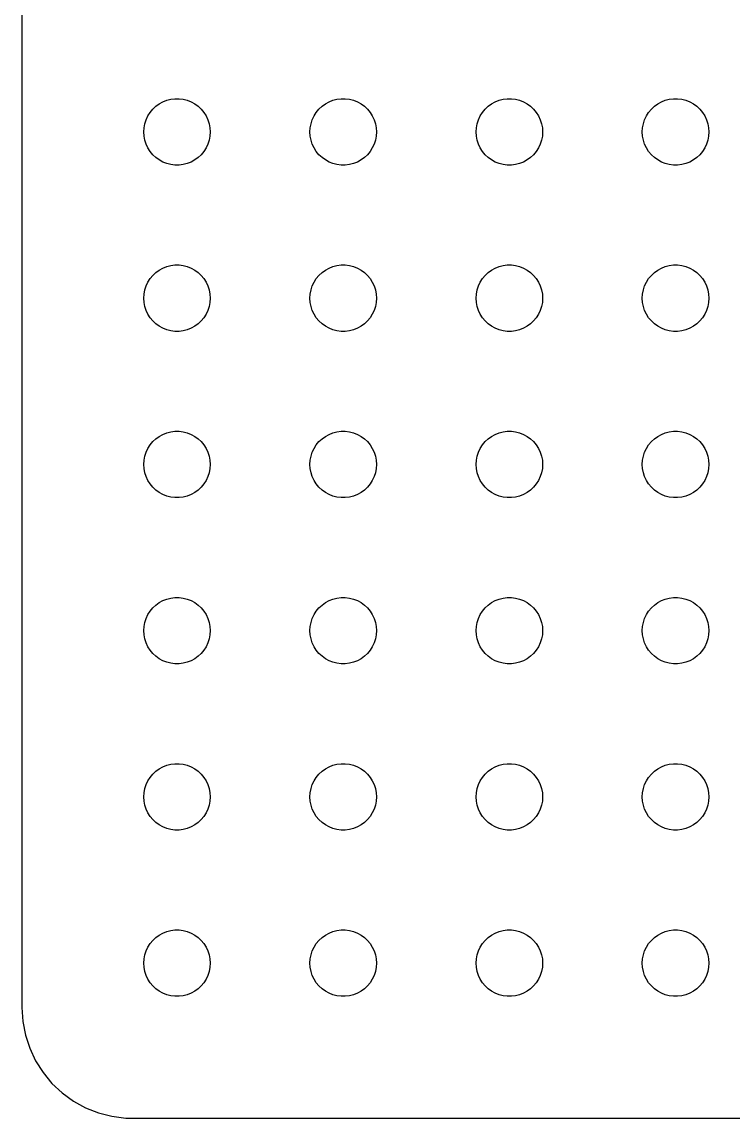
# Model space of a CAD drawing. Header units: metres. Extents: x -134 to 134, y 176 to 508.
# Drawn here: x -134.5 to -102.4, y 176.01 to 225.46 of the extents above; entities that cross this region are included whole.
import ezdxf

# ---------------------------------------------------------------- set-up
doc = ezdxf.new("R2010")
doc.units = ezdxf.units.M

msp = doc.modelspace()

# ---------------------------------------------------------------- linework, layer by layer
for p, q in [((-134.5, 275), (-134.5, 181)), ((-128.593, 221.527), (-128.456, 221.656)), ((-128.456, 221.656), (-128.304, 221.766)), ((-128.304, 221.766), (-128.139, 221.857)), ((-128.139, 221.857), (-127.964, 221.927)), ((-127.964, 221.927), (-127.781, 221.973)), ((-127.781, 221.973), (-127.594, 221.997)), ((-127.594, 221.997), (-127.406, 221.997)), ((-127.406, 221.997), (-127.219, 221.973)), ((-127.219, 221.973), (-127.036, 221.927)), ((-127.036, 221.927), (-126.861, 221.857)), ((-126.861, 221.857), (-126.696, 221.766)), ((-126.696, 221.766), (-126.544, 221.656)), ((-126.544, 221.656), (-126.407, 221.527)), ((-121.093, 221.527), (-120.956, 221.656)), ((-120.956, 221.656), (-120.804, 221.766)), ((-120.804, 221.766), (-120.639, 221.857)), ((-120.639, 221.857), (-120.464, 221.927)), ((-120.464, 221.927), (-120.281, 221.973)), ((-120.281, 221.973), (-120.094, 221.997)), ((-120.094, 221.997), (-119.906, 221.997)), ((-119.906, 221.997), (-119.719, 221.973)), ((-119.719, 221.973), (-119.536, 221.927)), ((-119.536, 221.927), (-119.361, 221.857)), ((-119.361, 221.857), (-119.196, 221.766)), ((-119.196, 221.766), (-119.044, 221.656)), ((-119.044, 221.656), (-118.907, 221.527)), ((-113.593, 221.527), (-113.456, 221.656)), ((-113.456, 221.656), (-113.304, 221.766)), ((-113.304, 221.766), (-113.139, 221.857)), ((-113.139, 221.857), (-112.964, 221.927)), ((-112.964, 221.927), (-112.781, 221.973)), ((-112.781, 221.973), (-112.594, 221.997)), ((-112.594, 221.997), (-112.406, 221.997)), ((-112.406, 221.997), (-112.219, 221.973)), ((-112.219, 221.973), (-112.036, 221.927)), ((-112.036, 221.927), (-111.861, 221.857)), ((-111.861, 221.857), (-111.696, 221.766)), ((-111.696, 221.766), (-111.544, 221.656)), ((-111.544, 221.656), (-111.407, 221.527)), ((-106.093, 221.527), (-105.956, 221.656)), ((-105.956, 221.656), (-105.804, 221.766)), ((-105.804, 221.766), (-105.639, 221.857)), ((-105.639, 221.857), (-105.464, 221.927)), ((-105.464, 221.927), (-105.281, 221.973)), ((-105.281, 221.973), (-105.094, 221.997)), ((-105.094, 221.997), (-104.906, 221.997)), ((-104.906, 221.997), (-104.719, 221.973)), ((-104.719, 221.973), (-104.536, 221.927)), ((-104.536, 221.927), (-104.361, 221.857)), ((-104.361, 221.857), (-104.196, 221.766)), ((-104.196, 221.766), (-104.044, 221.656)), ((-104.044, 221.656), (-103.907, 221.527)), ((-128.895, 221.052), (-128.814, 221.223)), ((-128.814, 221.223), (-128.714, 221.382)), ((-128.714, 221.382), (-128.593, 221.527)), ((-126.407, 221.527), (-126.286, 221.382)), ((-126.286, 221.382), (-126.186, 221.223)), ((-126.186, 221.223), (-126.105, 221.052)), ((-121.395, 221.052), (-121.314, 221.223)), ((-121.314, 221.223), (-121.214, 221.382)), ((-121.214, 221.382), (-121.093, 221.527)), ((-118.907, 221.527), (-118.786, 221.382)), ((-118.786, 221.382), (-118.686, 221.223)), ((-118.686, 221.223), (-118.605, 221.052)), ((-113.895, 221.052), (-113.814, 221.223)), ((-113.814, 221.223), (-113.714, 221.382)), ((-113.714, 221.382), (-113.593, 221.527)), ((-111.407, 221.527), (-111.286, 221.382)), ((-111.286, 221.382), (-111.186, 221.223)), ((-111.186, 221.223), (-111.105, 221.052)), ((-106.395, 221.052), (-106.314, 221.223)), ((-106.314, 221.223), (-106.214, 221.382)), ((-106.214, 221.382), (-106.093, 221.527)), ((-103.907, 221.527), (-103.786, 221.382)), ((-103.786, 221.382), (-103.686, 221.223)), ((-103.686, 221.223), (-103.605, 221.052)), ((-129, 220.5), (-128.988, 220.688)), ((-128.988, 220.688), (-128.953, 220.873)), ((-128.953, 220.873), (-128.895, 221.052)), ((-126.105, 221.052), (-126.047, 220.873)), ((-126.047, 220.873), (-126.012, 220.688)), ((-126.012, 220.688), (-126, 220.5)), ((-121.5, 220.5), (-121.488, 220.688)), ((-121.488, 220.688), (-121.453, 220.873)), ((-121.453, 220.873), (-121.395, 221.052)), ((-118.605, 221.052), (-118.547, 220.873)), ((-118.547, 220.873), (-118.512, 220.688)), ((-118.512, 220.688), (-118.5, 220.5)), ((-114, 220.5), (-113.988, 220.688)), ((-113.988, 220.688), (-113.953, 220.873)), ((-113.953, 220.873), (-113.895, 221.052)), ((-111.105, 221.052), (-111.047, 220.873)), ((-111.047, 220.873), (-111.012, 220.688)), ((-111.012, 220.688), (-111, 220.5)), ((-106.5, 220.5), (-106.488, 220.688)), ((-106.488, 220.688), (-106.453, 220.873)), ((-106.453, 220.873), (-106.395, 221.052)), ((-103.605, 221.052), (-103.547, 220.873)), ((-103.547, 220.873), (-103.512, 220.688)), ((-103.512, 220.688), (-103.5, 220.5)), ((-128.988, 220.312), (-129, 220.5)), ((-128.953, 220.127), (-128.988, 220.312)), ((-128.895, 219.948), (-128.953, 220.127)), ((-126.047, 220.127), (-126.105, 219.948)), ((-126.012, 220.312), (-126.047, 220.127)), ((-126, 220.5), (-126.012, 220.312)), ((-121.488, 220.312), (-121.5, 220.5)), ((-121.453, 220.127), (-121.488, 220.312)), ((-121.395, 219.948), (-121.453, 220.127)), ((-118.547, 220.127), (-118.605, 219.948)), ((-118.512, 220.312), (-118.547, 220.127)), ((-118.5, 220.5), (-118.512, 220.312)), ((-113.988, 220.312), (-114, 220.5)), ((-113.953, 220.127), (-113.988, 220.312)), ((-113.895, 219.948), (-113.953, 220.127)), ((-111.047, 220.127), (-111.105, 219.948)), ((-111.012, 220.312), (-111.047, 220.127)), ((-111, 220.5), (-111.012, 220.312)), ((-106.488, 220.312), (-106.5, 220.5)), ((-106.453, 220.127), (-106.488, 220.312)), ((-106.395, 219.948), (-106.453, 220.127)), ((-103.547, 220.127), (-103.605, 219.948)), ((-103.512, 220.312), (-103.547, 220.127)), ((-103.5, 220.5), (-103.512, 220.312)), ((-128.814, 219.777), (-128.895, 219.948)), ((-128.714, 219.618), (-128.814, 219.777)), ((-128.593, 219.473), (-128.714, 219.618)), ((-126.286, 219.618), (-126.407, 219.473)), ((-126.186, 219.777), (-126.286, 219.618)), ((-126.105, 219.948), (-126.186, 219.777)), ((-121.314, 219.777), (-121.395, 219.948)), ((-121.214, 219.618), (-121.314, 219.777)), ((-121.093, 219.473), (-121.214, 219.618)), ((-118.786, 219.618), (-118.907, 219.473)), ((-118.686, 219.777), (-118.786, 219.618)), ((-118.605, 219.948), (-118.686, 219.777)), ((-113.814, 219.777), (-113.895, 219.948)), ((-113.714, 219.618), (-113.814, 219.777)), ((-113.593, 219.473), (-113.714, 219.618)), ((-111.286, 219.618), (-111.407, 219.473)), ((-111.186, 219.777), (-111.286, 219.618)), ((-111.105, 219.948), (-111.186, 219.777)), ((-106.314, 219.777), (-106.395, 219.948)), ((-106.214, 219.618), (-106.314, 219.777)), ((-106.093, 219.473), (-106.214, 219.618)), ((-103.786, 219.618), (-103.907, 219.473)), ((-103.686, 219.777), (-103.786, 219.618)), ((-103.605, 219.948), (-103.686, 219.777)), ((-128.456, 219.344), (-128.593, 219.473)), ((-128.304, 219.234), (-128.456, 219.344)), ((-128.139, 219.143), (-128.304, 219.234)), ((-127.964, 219.073), (-128.139, 219.143)), ((-126.861, 219.143), (-127.036, 219.073)), ((-126.696, 219.234), (-126.861, 219.143)), ((-126.544, 219.344), (-126.696, 219.234)), ((-126.407, 219.473), (-126.544, 219.344)), ((-120.956, 219.344), (-121.093, 219.473)), ((-120.804, 219.234), (-120.956, 219.344)), ((-120.639, 219.143), (-120.804, 219.234)), ((-120.464, 219.073), (-120.639, 219.143)), ((-119.361, 219.143), (-119.536, 219.073)), ((-119.196, 219.234), (-119.361, 219.143)), ((-119.044, 219.344), (-119.196, 219.234)), ((-118.907, 219.473), (-119.044, 219.344)), ((-113.456, 219.344), (-113.593, 219.473)), ((-113.304, 219.234), (-113.456, 219.344)), ((-113.139, 219.143), (-113.304, 219.234)), ((-112.964, 219.073), (-113.139, 219.143)), ((-111.861, 219.143), (-112.036, 219.073)), ((-111.696, 219.234), (-111.861, 219.143)), ((-111.544, 219.344), (-111.696, 219.234)), ((-111.407, 219.473), (-111.544, 219.344)), ((-105.956, 219.344), (-106.093, 219.473)), ((-105.804, 219.234), (-105.956, 219.344)), ((-105.639, 219.143), (-105.804, 219.234)), ((-105.464, 219.073), (-105.639, 219.143)), ((-104.361, 219.143), (-104.536, 219.073)), ((-104.196, 219.234), (-104.361, 219.143)), ((-104.044, 219.344), (-104.196, 219.234)), ((-103.907, 219.473), (-104.044, 219.344)), ((-127.781, 219.027), (-127.964, 219.073)), ((-127.594, 219.003), (-127.781, 219.027)), ((-127.406, 219.003), (-127.594, 219.003)), ((-127.219, 219.027), (-127.406, 219.003)), ((-127.036, 219.073), (-127.219, 219.027)), ((-120.281, 219.027), (-120.464, 219.073)), ((-120.094, 219.003), (-120.281, 219.027)), ((-119.906, 219.003), (-120.094, 219.003)), ((-119.719, 219.027), (-119.906, 219.003)), ((-119.536, 219.073), (-119.719, 219.027)), ((-112.781, 219.027), (-112.964, 219.073)), ((-112.594, 219.003), (-112.781, 219.027)), ((-112.406, 219.003), (-112.594, 219.003)), ((-112.219, 219.027), (-112.406, 219.003)), ((-112.036, 219.073), (-112.219, 219.027)), ((-105.281, 219.027), (-105.464, 219.073)), ((-105.094, 219.003), (-105.281, 219.027)), ((-104.906, 219.003), (-105.094, 219.003)), ((-104.719, 219.027), (-104.906, 219.003)), ((-104.536, 219.073), (-104.719, 219.027)), ((-128.593, 214.027), (-128.456, 214.156)), ((-128.456, 214.156), (-128.304, 214.266)), ((-128.304, 214.266), (-128.139, 214.357)), ((-128.139, 214.357), (-127.964, 214.427)), ((-127.964, 214.427), (-127.781, 214.473)), ((-127.781, 214.473), (-127.594, 214.497)), ((-127.594, 214.497), (-127.406, 214.497)), ((-127.406, 214.497), (-127.219, 214.473)), ((-127.219, 214.473), (-127.036, 214.427)), ((-127.036, 214.427), (-126.861, 214.357)), ((-126.861, 214.357), (-126.696, 214.266)), ((-126.696, 214.266), (-126.544, 214.156)), ((-126.544, 214.156), (-126.407, 214.027)), ((-121.093, 214.027), (-120.956, 214.156)), ((-120.956, 214.156), (-120.804, 214.266)), ((-120.804, 214.266), (-120.639, 214.357)), ((-120.639, 214.357), (-120.464, 214.427)), ((-120.464, 214.427), (-120.281, 214.473)), ((-120.281, 214.473), (-120.094, 214.497)), ((-120.094, 214.497), (-119.906, 214.497)), ((-119.906, 214.497), (-119.719, 214.473)), ((-119.719, 214.473), (-119.536, 214.427)), ((-119.536, 214.427), (-119.361, 214.357)), ((-119.361, 214.357), (-119.196, 214.266)), ((-119.196, 214.266), (-119.044, 214.156)), ((-119.044, 214.156), (-118.907, 214.027)), ((-113.593, 214.027), (-113.456, 214.156)), ((-113.456, 214.156), (-113.304, 214.266)), ((-113.304, 214.266), (-113.139, 214.357)), ((-113.139, 214.357), (-112.964, 214.427)), ((-112.964, 214.427), (-112.781, 214.473)), ((-112.781, 214.473), (-112.594, 214.497)), ((-112.594, 214.497), (-112.406, 214.497)), ((-112.406, 214.497), (-112.219, 214.473)), ((-112.219, 214.473), (-112.036, 214.427)), ((-112.036, 214.427), (-111.861, 214.357)), ((-111.861, 214.357), (-111.696, 214.266)), ((-111.696, 214.266), (-111.544, 214.156)), ((-111.544, 214.156), (-111.407, 214.027)), ((-106.093, 214.027), (-105.956, 214.156)), ((-105.956, 214.156), (-105.804, 214.266)), ((-105.804, 214.266), (-105.639, 214.357)), ((-105.639, 214.357), (-105.464, 214.427)), ((-105.464, 214.427), (-105.281, 214.473)), ((-105.281, 214.473), (-105.094, 214.497)), ((-105.094, 214.497), (-104.906, 214.497)), ((-104.906, 214.497), (-104.719, 214.473)), ((-104.719, 214.473), (-104.536, 214.427)), ((-104.536, 214.427), (-104.361, 214.357)), ((-104.361, 214.357), (-104.196, 214.266)), ((-104.196, 214.266), (-104.044, 214.156)), ((-104.044, 214.156), (-103.907, 214.027)), ((-128.895, 213.552), (-128.814, 213.723)), ((-128.814, 213.723), (-128.714, 213.882)), ((-128.714, 213.882), (-128.593, 214.027)), ((-126.407, 214.027), (-126.286, 213.882)), ((-126.286, 213.882), (-126.186, 213.723)), ((-126.186, 213.723), (-126.105, 213.552)), ((-121.395, 213.552), (-121.314, 213.723)), ((-121.314, 213.723), (-121.214, 213.882)), ((-121.214, 213.882), (-121.093, 214.027)), ((-118.907, 214.027), (-118.786, 213.882)), ((-118.786, 213.882), (-118.686, 213.723)), ((-118.686, 213.723), (-118.605, 213.552)), ((-113.895, 213.552), (-113.814, 213.723)), ((-113.814, 213.723), (-113.714, 213.882)), ((-113.714, 213.882), (-113.593, 214.027)), ((-111.407, 214.027), (-111.286, 213.882)), ((-111.286, 213.882), (-111.186, 213.723)), ((-111.186, 213.723), (-111.105, 213.552)), ((-106.395, 213.552), (-106.314, 213.723)), ((-106.314, 213.723), (-106.214, 213.882)), ((-106.214, 213.882), (-106.093, 214.027)), ((-103.907, 214.027), (-103.786, 213.882)), ((-103.786, 213.882), (-103.686, 213.723)), ((-103.686, 213.723), (-103.605, 213.552)), ((-129, 213), (-128.988, 213.188)), ((-128.988, 213.188), (-128.953, 213.373)), ((-128.953, 213.373), (-128.895, 213.552)), ((-126.105, 213.552), (-126.047, 213.373)), ((-126.047, 213.373), (-126.012, 213.188)), ((-126.012, 213.188), (-126, 213)), ((-121.5, 213), (-121.488, 213.188)), ((-121.488, 213.188), (-121.453, 213.373)), ((-121.453, 213.373), (-121.395, 213.552)), ((-118.605, 213.552), (-118.547, 213.373)), ((-118.547, 213.373), (-118.512, 213.188)), ((-118.512, 213.188), (-118.5, 213)), ((-114, 213), (-113.988, 213.188)), ((-113.988, 213.188), (-113.953, 213.373)), ((-113.953, 213.373), (-113.895, 213.552)), ((-111.105, 213.552), (-111.047, 213.373)), ((-111.047, 213.373), (-111.012, 213.188)), ((-111.012, 213.188), (-111, 213)), ((-106.5, 213), (-106.488, 213.188)), ((-106.488, 213.188), (-106.453, 213.373)), ((-106.453, 213.373), (-106.395, 213.552)), ((-103.605, 213.552), (-103.547, 213.373)), ((-103.547, 213.373), (-103.512, 213.188)), ((-103.512, 213.188), (-103.5, 213)), ((-128.988, 212.812), (-129, 213)), ((-128.953, 212.627), (-128.988, 212.812)), ((-126.012, 212.812), (-126.047, 212.627)), ((-126, 213), (-126.012, 212.812)), ((-121.488, 212.812), (-121.5, 213)), ((-121.453, 212.627), (-121.488, 212.812)), ((-118.512, 212.812), (-118.547, 212.627)), ((-118.5, 213), (-118.512, 212.812)), ((-113.988, 212.812), (-114, 213)), ((-113.953, 212.627), (-113.988, 212.812)), ((-111.012, 212.812), (-111.047, 212.627)), ((-111, 213), (-111.012, 212.812)), ((-106.488, 212.812), (-106.5, 213)), ((-106.453, 212.627), (-106.488, 212.812)), ((-103.512, 212.812), (-103.547, 212.627)), ((-103.5, 213), (-103.512, 212.812)), ((-128.895, 212.448), (-128.953, 212.627)), ((-128.814, 212.277), (-128.895, 212.448)), ((-128.714, 212.118), (-128.814, 212.277)), ((-126.186, 212.277), (-126.286, 212.118)), ((-126.105, 212.448), (-126.186, 212.277)), ((-126.047, 212.627), (-126.105, 212.448)), ((-121.395, 212.448), (-121.453, 212.627)), ((-121.314, 212.277), (-121.395, 212.448)), ((-121.214, 212.118), (-121.314, 212.277)), ((-118.686, 212.277), (-118.786, 212.118)), ((-118.605, 212.448), (-118.686, 212.277)), ((-118.547, 212.627), (-118.605, 212.448)), ((-113.895, 212.448), (-113.953, 212.627)), ((-113.814, 212.277), (-113.895, 212.448)), ((-113.714, 212.118), (-113.814, 212.277)), ((-111.186, 212.277), (-111.286, 212.118)), ((-111.105, 212.448), (-111.186, 212.277)), ((-111.047, 212.627), (-111.105, 212.448)), ((-106.395, 212.448), (-106.453, 212.627)), ((-106.314, 212.277), (-106.395, 212.448)), ((-106.214, 212.118), (-106.314, 212.277)), ((-103.686, 212.277), (-103.786, 212.118)), ((-103.605, 212.448), (-103.686, 212.277)), ((-103.547, 212.627), (-103.605, 212.448)), ((-128.593, 211.973), (-128.714, 212.118)), ((-128.456, 211.844), (-128.593, 211.973)), ((-128.304, 211.734), (-128.456, 211.844)), ((-128.139, 211.643), (-128.304, 211.734)), ((-126.696, 211.734), (-126.861, 211.643)), ((-126.544, 211.844), (-126.696, 211.734)), ((-126.407, 211.973), (-126.544, 211.844)), ((-126.286, 212.118), (-126.407, 211.973)), ((-121.093, 211.973), (-121.214, 212.118)), ((-120.956, 211.844), (-121.093, 211.973)), ((-120.804, 211.734), (-120.956, 211.844)), ((-120.639, 211.643), (-120.804, 211.734)), ((-119.196, 211.734), (-119.361, 211.643)), ((-119.044, 211.844), (-119.196, 211.734)), ((-118.907, 211.973), (-119.044, 211.844)), ((-118.786, 212.118), (-118.907, 211.973)), ((-113.593, 211.973), (-113.714, 212.118)), ((-113.456, 211.844), (-113.593, 211.973)), ((-113.304, 211.734), (-113.456, 211.844)), ((-113.139, 211.643), (-113.304, 211.734)), ((-111.696, 211.734), (-111.861, 211.643)), ((-111.544, 211.844), (-111.696, 211.734)), ((-111.407, 211.973), (-111.544, 211.844)), ((-111.286, 212.118), (-111.407, 211.973)), ((-106.093, 211.973), (-106.214, 212.118)), ((-105.956, 211.844), (-106.093, 211.973)), ((-105.804, 211.734), (-105.956, 211.844)), ((-105.639, 211.643), (-105.804, 211.734)), ((-104.196, 211.734), (-104.361, 211.643)), ((-104.044, 211.844), (-104.196, 211.734)), ((-103.907, 211.973), (-104.044, 211.844)), ((-103.786, 212.118), (-103.907, 211.973)), ((-127.964, 211.573), (-128.139, 211.643)), ((-127.781, 211.527), (-127.964, 211.573)), ((-127.594, 211.503), (-127.781, 211.527)), ((-127.406, 211.503), (-127.594, 211.503)), ((-127.219, 211.527), (-127.406, 211.503)), ((-127.036, 211.573), (-127.219, 211.527)), ((-126.861, 211.643), (-127.036, 211.573)), ((-120.464, 211.573), (-120.639, 211.643)), ((-120.281, 211.527), (-120.464, 211.573)), ((-120.094, 211.503), (-120.281, 211.527)), ((-119.906, 211.503), (-120.094, 211.503)), ((-119.719, 211.527), (-119.906, 211.503)), ((-119.536, 211.573), (-119.719, 211.527)), ((-119.361, 211.643), (-119.536, 211.573)), ((-112.964, 211.573), (-113.139, 211.643)), ((-112.781, 211.527), (-112.964, 211.573)), ((-112.594, 211.503), (-112.781, 211.527)), ((-112.406, 211.503), (-112.594, 211.503)), ((-112.219, 211.527), (-112.406, 211.503)), ((-112.036, 211.573), (-112.219, 211.527)), ((-111.861, 211.643), (-112.036, 211.573)), ((-105.464, 211.573), (-105.639, 211.643)), ((-105.281, 211.527), (-105.464, 211.573)), ((-105.094, 211.503), (-105.281, 211.527)), ((-104.906, 211.503), (-105.094, 211.503)), ((-104.719, 211.527), (-104.906, 211.503)), ((-104.536, 211.573), (-104.719, 211.527)), ((-104.361, 211.643), (-104.536, 211.573)), ((-128.456, 206.656), (-128.304, 206.766)), ((-128.304, 206.766), (-128.139, 206.857)), ((-128.139, 206.857), (-127.964, 206.927)), ((-127.964, 206.927), (-127.781, 206.973)), ((-127.781, 206.973), (-127.594, 206.997)), ((-127.594, 206.997), (-127.406, 206.997)), ((-127.406, 206.997), (-127.219, 206.973)), ((-127.219, 206.973), (-127.036, 206.927)), ((-127.036, 206.927), (-126.861, 206.857)), ((-126.861, 206.857), (-126.696, 206.766)), ((-126.696, 206.766), (-126.544, 206.656)), ((-120.956, 206.656), (-120.804, 206.766)), ((-120.804, 206.766), (-120.639, 206.857)), ((-120.639, 206.857), (-120.464, 206.927)), ((-120.464, 206.927), (-120.281, 206.973)), ((-120.281, 206.973), (-120.094, 206.997)), ((-120.094, 206.997), (-119.906, 206.997)), ((-119.906, 206.997), (-119.719, 206.973)), ((-119.719, 206.973), (-119.536, 206.927)), ((-119.536, 206.927), (-119.361, 206.857)), ((-119.361, 206.857), (-119.196, 206.766)), ((-119.196, 206.766), (-119.044, 206.656)), ((-113.456, 206.656), (-113.304, 206.766)), ((-113.304, 206.766), (-113.139, 206.857)), ((-113.139, 206.857), (-112.964, 206.927)), ((-112.964, 206.927), (-112.781, 206.973)), ((-112.781, 206.973), (-112.594, 206.997)), ((-112.594, 206.997), (-112.406, 206.997)), ((-112.406, 206.997), (-112.219, 206.973)), ((-112.219, 206.973), (-112.036, 206.927)), ((-112.036, 206.927), (-111.861, 206.857)), ((-111.861, 206.857), (-111.696, 206.766)), ((-111.696, 206.766), (-111.544, 206.656)), ((-105.956, 206.656), (-105.804, 206.766)), ((-105.804, 206.766), (-105.639, 206.857)), ((-105.639, 206.857), (-105.464, 206.927)), ((-105.464, 206.927), (-105.281, 206.973)), ((-105.281, 206.973), (-105.094, 206.997)), ((-105.094, 206.997), (-104.906, 206.997)), ((-104.906, 206.997), (-104.719, 206.973)), ((-104.719, 206.973), (-104.536, 206.927)), ((-104.536, 206.927), (-104.361, 206.857)), ((-104.361, 206.857), (-104.196, 206.766)), ((-104.196, 206.766), (-104.044, 206.656)), ((-128.895, 206.052), (-128.814, 206.223)), ((-128.814, 206.223), (-128.714, 206.382)), ((-128.714, 206.382), (-128.593, 206.527)), ((-128.593, 206.527), (-128.456, 206.656)), ((-126.544, 206.656), (-126.407, 206.527)), ((-126.407, 206.527), (-126.286, 206.382)), ((-126.286, 206.382), (-126.186, 206.223)), ((-126.186, 206.223), (-126.105, 206.052)), ((-121.395, 206.052), (-121.314, 206.223)), ((-121.314, 206.223), (-121.214, 206.382)), ((-121.214, 206.382), (-121.093, 206.527)), ((-121.093, 206.527), (-120.956, 206.656)), ((-119.044, 206.656), (-118.907, 206.527)), ((-118.907, 206.527), (-118.786, 206.382)), ((-118.786, 206.382), (-118.686, 206.223)), ((-118.686, 206.223), (-118.605, 206.052)), ((-113.895, 206.052), (-113.814, 206.223)), ((-113.814, 206.223), (-113.714, 206.382)), ((-113.714, 206.382), (-113.593, 206.527)), ((-113.593, 206.527), (-113.456, 206.656)), ((-111.544, 206.656), (-111.407, 206.527)), ((-111.407, 206.527), (-111.286, 206.382)), ((-111.286, 206.382), (-111.186, 206.223)), ((-111.186, 206.223), (-111.105, 206.052)), ((-106.395, 206.052), (-106.314, 206.223)), ((-106.314, 206.223), (-106.214, 206.382)), ((-106.214, 206.382), (-106.093, 206.527)), ((-106.093, 206.527), (-105.956, 206.656)), ((-104.044, 206.656), (-103.907, 206.527)), ((-103.907, 206.527), (-103.786, 206.382)), ((-103.786, 206.382), (-103.686, 206.223)), ((-103.686, 206.223), (-103.605, 206.052)), ((-128.988, 205.688), (-128.953, 205.873)), ((-128.953, 205.873), (-128.895, 206.052)), ((-126.105, 206.052), (-126.047, 205.873)), ((-126.047, 205.873), (-126.012, 205.688)), ((-121.488, 205.688), (-121.453, 205.873)), ((-121.453, 205.873), (-121.395, 206.052)), ((-118.605, 206.052), (-118.547, 205.873)), ((-118.547, 205.873), (-118.512, 205.688)), ((-113.988, 205.688), (-113.953, 205.873)), ((-113.953, 205.873), (-113.895, 206.052)), ((-111.105, 206.052), (-111.047, 205.873)), ((-111.047, 205.873), (-111.012, 205.688)), ((-106.488, 205.688), (-106.453, 205.873)), ((-106.453, 205.873), (-106.395, 206.052)), ((-103.605, 206.052), (-103.547, 205.873)), ((-103.547, 205.873), (-103.512, 205.688)), ((-129, 205.5), (-128.988, 205.688)), ((-128.988, 205.312), (-129, 205.5)), ((-128.953, 205.127), (-128.988, 205.312)), ((-126.012, 205.312), (-126.047, 205.127)), ((-126.012, 205.688), (-126, 205.5)), ((-126, 205.5), (-126.012, 205.312)), ((-121.5, 205.5), (-121.488, 205.688)), ((-121.488, 205.312), (-121.5, 205.5)), ((-121.453, 205.127), (-121.488, 205.312)), ((-118.512, 205.312), (-118.547, 205.127)), ((-118.512, 205.688), (-118.5, 205.5)), ((-118.5, 205.5), (-118.512, 205.312)), ((-114, 205.5), (-113.988, 205.688)), ((-113.988, 205.312), (-114, 205.5)), ((-113.953, 205.127), (-113.988, 205.312)), ((-111.012, 205.312), (-111.047, 205.127)), ((-111.012, 205.688), (-111, 205.5)), ((-111, 205.5), (-111.012, 205.312)), ((-106.5, 205.5), (-106.488, 205.688)), ((-106.488, 205.312), (-106.5, 205.5)), ((-106.453, 205.127), (-106.488, 205.312)), ((-103.512, 205.312), (-103.547, 205.127)), ((-103.512, 205.688), (-103.5, 205.5)), ((-103.5, 205.5), (-103.512, 205.312)), ((-128.895, 204.948), (-128.953, 205.127)), ((-128.814, 204.777), (-128.895, 204.948)), ((-128.714, 204.618), (-128.814, 204.777)), ((-126.186, 204.777), (-126.286, 204.618)), ((-126.105, 204.948), (-126.186, 204.777)), ((-126.047, 205.127), (-126.105, 204.948)), ((-121.395, 204.948), (-121.453, 205.127)), ((-121.314, 204.777), (-121.395, 204.948)), ((-121.214, 204.618), (-121.314, 204.777)), ((-118.686, 204.777), (-118.786, 204.618)), ((-118.605, 204.948), (-118.686, 204.777)), ((-118.547, 205.127), (-118.605, 204.948)), ((-113.895, 204.948), (-113.953, 205.127)), ((-113.814, 204.777), (-113.895, 204.948)), ((-113.714, 204.618), (-113.814, 204.777)), ((-111.186, 204.777), (-111.286, 204.618)), ((-111.105, 204.948), (-111.186, 204.777)), ((-111.047, 205.127), (-111.105, 204.948)), ((-106.395, 204.948), (-106.453, 205.127)), ((-106.314, 204.777), (-106.395, 204.948)), ((-106.214, 204.618), (-106.314, 204.777)), ((-103.686, 204.777), (-103.786, 204.618)), ((-103.605, 204.948), (-103.686, 204.777)), ((-103.547, 205.127), (-103.605, 204.948)), ((-128.593, 204.473), (-128.714, 204.618)), ((-128.456, 204.344), (-128.593, 204.473)), ((-128.304, 204.234), (-128.456, 204.344)), ((-126.544, 204.344), (-126.696, 204.234)), ((-126.407, 204.473), (-126.544, 204.344)), ((-126.286, 204.618), (-126.407, 204.473)), ((-121.093, 204.473), (-121.214, 204.618)), ((-120.956, 204.344), (-121.093, 204.473)), ((-120.804, 204.234), (-120.956, 204.344)), ((-119.044, 204.344), (-119.196, 204.234)), ((-118.907, 204.473), (-119.044, 204.344)), ((-118.786, 204.618), (-118.907, 204.473)), ((-113.593, 204.473), (-113.714, 204.618)), ((-113.456, 204.344), (-113.593, 204.473)), ((-113.304, 204.234), (-113.456, 204.344)), ((-111.544, 204.344), (-111.696, 204.234)), ((-111.407, 204.473), (-111.544, 204.344)), ((-111.286, 204.618), (-111.407, 204.473)), ((-106.093, 204.473), (-106.214, 204.618)), ((-105.956, 204.344), (-106.093, 204.473)), ((-105.804, 204.234), (-105.956, 204.344)), ((-104.044, 204.344), (-104.196, 204.234)), ((-103.907, 204.473), (-104.044, 204.344)), ((-103.786, 204.618), (-103.907, 204.473)), ((-128.139, 204.143), (-128.304, 204.234)), ((-127.964, 204.073), (-128.139, 204.143)), ((-127.781, 204.027), (-127.964, 204.073)), ((-127.594, 204.003), (-127.781, 204.027)), ((-127.406, 204.003), (-127.594, 204.003)), ((-127.219, 204.027), (-127.406, 204.003)), ((-127.036, 204.073), (-127.219, 204.027)), ((-126.861, 204.143), (-127.036, 204.073)), ((-126.696, 204.234), (-126.861, 204.143)), ((-120.639, 204.143), (-120.804, 204.234)), ((-120.464, 204.073), (-120.639, 204.143)), ((-120.281, 204.027), (-120.464, 204.073)), ((-120.094, 204.003), (-120.281, 204.027)), ((-119.906, 204.003), (-120.094, 204.003)), ((-119.719, 204.027), (-119.906, 204.003)), ((-119.536, 204.073), (-119.719, 204.027)), ((-119.361, 204.143), (-119.536, 204.073)), ((-119.196, 204.234), (-119.361, 204.143)), ((-113.139, 204.143), (-113.304, 204.234)), ((-112.964, 204.073), (-113.139, 204.143)), ((-112.781, 204.027), (-112.964, 204.073)), ((-112.594, 204.003), (-112.781, 204.027)), ((-112.406, 204.003), (-112.594, 204.003)), ((-112.219, 204.027), (-112.406, 204.003)), ((-112.036, 204.073), (-112.219, 204.027)), ((-111.861, 204.143), (-112.036, 204.073)), ((-111.696, 204.234), (-111.861, 204.143)), ((-105.639, 204.143), (-105.804, 204.234)), ((-105.464, 204.073), (-105.639, 204.143)), ((-105.281, 204.027), (-105.464, 204.073)), ((-105.094, 204.003), (-105.281, 204.027)), ((-104.906, 204.003), (-105.094, 204.003)), ((-104.719, 204.027), (-104.906, 204.003)), ((-104.536, 204.073), (-104.719, 204.027)), ((-104.361, 204.143), (-104.536, 204.073)), ((-104.196, 204.234), (-104.361, 204.143)), ((-128.304, 199.266), (-128.139, 199.357)), ((-128.139, 199.357), (-127.964, 199.427)), ((-127.964, 199.427), (-127.781, 199.473)), ((-127.781, 199.473), (-127.594, 199.497)), ((-127.594, 199.497), (-127.406, 199.497)), ((-127.406, 199.497), (-127.219, 199.473)), ((-127.219, 199.473), (-127.036, 199.427)), ((-127.036, 199.427), (-126.861, 199.357)), ((-126.861, 199.357), (-126.696, 199.266)), ((-120.804, 199.266), (-120.639, 199.357)), ((-120.639, 199.357), (-120.464, 199.427)), ((-120.464, 199.427), (-120.281, 199.473)), ((-120.281, 199.473), (-120.094, 199.497)), ((-120.094, 199.497), (-119.906, 199.497)), ((-119.906, 199.497), (-119.719, 199.473)), ((-119.719, 199.473), (-119.536, 199.427)), ((-119.536, 199.427), (-119.361, 199.357)), ((-119.361, 199.357), (-119.196, 199.266)), ((-113.304, 199.266), (-113.139, 199.357)), ((-113.139, 199.357), (-112.964, 199.427)), ((-112.964, 199.427), (-112.781, 199.473)), ((-112.781, 199.473), (-112.594, 199.497)), ((-112.594, 199.497), (-112.406, 199.497)), ((-112.406, 199.497), (-112.219, 199.473)), ((-112.219, 199.473), (-112.036, 199.427)), ((-112.036, 199.427), (-111.861, 199.357)), ((-111.861, 199.357), (-111.696, 199.266)), ((-105.804, 199.266), (-105.639, 199.357)), ((-105.639, 199.357), (-105.464, 199.427)), ((-105.464, 199.427), (-105.281, 199.473)), ((-105.281, 199.473), (-105.094, 199.497)), ((-105.094, 199.497), (-104.906, 199.497)), ((-104.906, 199.497), (-104.719, 199.473)), ((-104.719, 199.473), (-104.536, 199.427)), ((-104.536, 199.427), (-104.361, 199.357)), ((-104.361, 199.357), (-104.196, 199.266)), ((-128.814, 198.723), (-128.714, 198.882)), ((-128.714, 198.882), (-128.593, 199.027)), ((-128.593, 199.027), (-128.456, 199.156)), ((-128.456, 199.156), (-128.304, 199.266)), ((-126.696, 199.266), (-126.544, 199.156)), ((-126.544, 199.156), (-126.407, 199.027)), ((-126.407, 199.027), (-126.286, 198.882)), ((-126.286, 198.882), (-126.186, 198.723)), ((-121.314, 198.723), (-121.214, 198.882)), ((-121.214, 198.882), (-121.093, 199.027)), ((-121.093, 199.027), (-120.956, 199.156)), ((-120.956, 199.156), (-120.804, 199.266)), ((-119.196, 199.266), (-119.044, 199.156)), ((-119.044, 199.156), (-118.907, 199.027)), ((-118.907, 199.027), (-118.786, 198.882)), ((-118.786, 198.882), (-118.686, 198.723)), ((-113.814, 198.723), (-113.714, 198.882)), ((-113.714, 198.882), (-113.593, 199.027)), ((-113.593, 199.027), (-113.456, 199.156)), ((-113.456, 199.156), (-113.304, 199.266)), ((-111.696, 199.266), (-111.544, 199.156)), ((-111.544, 199.156), (-111.407, 199.027)), ((-111.407, 199.027), (-111.286, 198.882)), ((-111.286, 198.882), (-111.186, 198.723)), ((-106.314, 198.723), (-106.214, 198.882)), ((-106.214, 198.882), (-106.093, 199.027)), ((-106.093, 199.027), (-105.956, 199.156)), ((-105.956, 199.156), (-105.804, 199.266)), ((-104.196, 199.266), (-104.044, 199.156)), ((-104.044, 199.156), (-103.907, 199.027)), ((-103.907, 199.027), (-103.786, 198.882)), ((-103.786, 198.882), (-103.686, 198.723)), ((-128.988, 198.188), (-128.953, 198.373)), ((-128.953, 198.373), (-128.895, 198.552)), ((-128.895, 198.552), (-128.814, 198.723)), ((-126.186, 198.723), (-126.105, 198.552)), ((-126.105, 198.552), (-126.047, 198.373)), ((-126.047, 198.373), (-126.012, 198.188)), ((-121.488, 198.188), (-121.453, 198.373)), ((-121.453, 198.373), (-121.395, 198.552)), ((-121.395, 198.552), (-121.314, 198.723)), ((-118.686, 198.723), (-118.605, 198.552)), ((-118.605, 198.552), (-118.547, 198.373)), ((-118.547, 198.373), (-118.512, 198.188)), ((-113.988, 198.188), (-113.953, 198.373)), ((-113.953, 198.373), (-113.895, 198.552)), ((-113.895, 198.552), (-113.814, 198.723)), ((-111.186, 198.723), (-111.105, 198.552)), ((-111.105, 198.552), (-111.047, 198.373)), ((-111.047, 198.373), (-111.012, 198.188)), ((-106.488, 198.188), (-106.453, 198.373)), ((-106.453, 198.373), (-106.395, 198.552)), ((-106.395, 198.552), (-106.314, 198.723)), ((-103.686, 198.723), (-103.605, 198.552)), ((-103.605, 198.552), (-103.547, 198.373)), ((-103.547, 198.373), (-103.512, 198.188)), ((-129, 198), (-128.988, 198.188)), ((-128.988, 197.812), (-129, 198)), ((-126.012, 198.188), (-126, 198)), ((-126, 198), (-126.012, 197.812)), ((-121.5, 198), (-121.488, 198.188)), ((-121.488, 197.812), (-121.5, 198)), ((-118.512, 198.188), (-118.5, 198)), ((-118.5, 198), (-118.512, 197.812)), ((-114, 198), (-113.988, 198.188)), ((-113.988, 197.812), (-114, 198)), ((-111.012, 198.188), (-111, 198)), ((-111, 198), (-111.012, 197.812)), ((-106.5, 198), (-106.488, 198.188)), ((-106.488, 197.812), (-106.5, 198)), ((-103.512, 198.188), (-103.5, 198)), ((-103.5, 198), (-103.512, 197.812)), ((-128.953, 197.627), (-128.988, 197.812)), ((-128.895, 197.448), (-128.953, 197.627)), ((-128.814, 197.277), (-128.895, 197.448)), ((-126.105, 197.448), (-126.186, 197.277)), ((-126.047, 197.627), (-126.105, 197.448)), ((-126.012, 197.812), (-126.047, 197.627)), ((-121.453, 197.627), (-121.488, 197.812)), ((-121.395, 197.448), (-121.453, 197.627)), ((-121.314, 197.277), (-121.395, 197.448)), ((-118.605, 197.448), (-118.686, 197.277)), ((-118.547, 197.627), (-118.605, 197.448)), ((-118.512, 197.812), (-118.547, 197.627)), ((-113.953, 197.627), (-113.988, 197.812)), ((-113.895, 197.448), (-113.953, 197.627)), ((-113.814, 197.277), (-113.895, 197.448)), ((-111.105, 197.448), (-111.186, 197.277)), ((-111.047, 197.627), (-111.105, 197.448)), ((-111.012, 197.812), (-111.047, 197.627)), ((-106.453, 197.627), (-106.488, 197.812)), ((-106.395, 197.448), (-106.453, 197.627)), ((-106.314, 197.277), (-106.395, 197.448)), ((-103.605, 197.448), (-103.686, 197.277)), ((-103.547, 197.627), (-103.605, 197.448)), ((-103.512, 197.812), (-103.547, 197.627)), ((-128.714, 197.118), (-128.814, 197.277)), ((-128.593, 196.973), (-128.714, 197.118)), ((-128.456, 196.844), (-128.593, 196.973)), ((-128.304, 196.734), (-128.456, 196.844)), ((-126.544, 196.844), (-126.696, 196.734)), ((-126.407, 196.973), (-126.544, 196.844)), ((-126.286, 197.118), (-126.407, 196.973)), ((-126.186, 197.277), (-126.286, 197.118)), ((-121.214, 197.118), (-121.314, 197.277)), ((-121.093, 196.973), (-121.214, 197.118)), ((-120.956, 196.844), (-121.093, 196.973)), ((-120.804, 196.734), (-120.956, 196.844)), ((-119.044, 196.844), (-119.196, 196.734)), ((-118.907, 196.973), (-119.044, 196.844)), ((-118.786, 197.118), (-118.907, 196.973)), ((-118.686, 197.277), (-118.786, 197.118)), ((-113.714, 197.118), (-113.814, 197.277)), ((-113.593, 196.973), (-113.714, 197.118)), ((-113.456, 196.844), (-113.593, 196.973)), ((-113.304, 196.734), (-113.456, 196.844)), ((-111.544, 196.844), (-111.696, 196.734)), ((-111.407, 196.973), (-111.544, 196.844)), ((-111.286, 197.118), (-111.407, 196.973)), ((-111.186, 197.277), (-111.286, 197.118)), ((-106.214, 197.118), (-106.314, 197.277)), ((-106.093, 196.973), (-106.214, 197.118)), ((-105.956, 196.844), (-106.093, 196.973)), ((-105.804, 196.734), (-105.956, 196.844)), ((-104.044, 196.844), (-104.196, 196.734)), ((-103.907, 196.973), (-104.044, 196.844)), ((-103.786, 197.118), (-103.907, 196.973)), ((-103.686, 197.277), (-103.786, 197.118)), ((-128.139, 196.643), (-128.304, 196.734)), ((-127.964, 196.573), (-128.139, 196.643)), ((-127.781, 196.527), (-127.964, 196.573)), ((-127.594, 196.503), (-127.781, 196.527)), ((-127.406, 196.503), (-127.594, 196.503)), ((-127.219, 196.527), (-127.406, 196.503)), ((-127.036, 196.573), (-127.219, 196.527)), ((-126.861, 196.643), (-127.036, 196.573)), ((-126.696, 196.734), (-126.861, 196.643)), ((-120.639, 196.643), (-120.804, 196.734)), ((-120.464, 196.573), (-120.639, 196.643)), ((-120.281, 196.527), (-120.464, 196.573)), ((-120.094, 196.503), (-120.281, 196.527)), ((-119.906, 196.503), (-120.094, 196.503)), ((-119.719, 196.527), (-119.906, 196.503)), ((-119.536, 196.573), (-119.719, 196.527)), ((-119.361, 196.643), (-119.536, 196.573)), ((-119.196, 196.734), (-119.361, 196.643)), ((-113.139, 196.643), (-113.304, 196.734)), ((-112.964, 196.573), (-113.139, 196.643)), ((-112.781, 196.527), (-112.964, 196.573)), ((-112.594, 196.503), (-112.781, 196.527)), ((-112.406, 196.503), (-112.594, 196.503)), ((-112.219, 196.527), (-112.406, 196.503)), ((-112.036, 196.573), (-112.219, 196.527)), ((-111.861, 196.643), (-112.036, 196.573)), ((-111.696, 196.734), (-111.861, 196.643)), ((-105.639, 196.643), (-105.804, 196.734)), ((-105.464, 196.573), (-105.639, 196.643)), ((-105.281, 196.527), (-105.464, 196.573)), ((-105.094, 196.503), (-105.281, 196.527)), ((-104.906, 196.503), (-105.094, 196.503)), ((-104.719, 196.527), (-104.906, 196.503)), ((-104.536, 196.573), (-104.719, 196.527)), ((-104.361, 196.643), (-104.536, 196.573)), ((-104.196, 196.734), (-104.361, 196.643)), ((-128.139, 191.857), (-127.964, 191.927)), ((-127.964, 191.927), (-127.781, 191.973)), ((-127.781, 191.973), (-127.594, 191.997)), ((-127.594, 191.997), (-127.406, 191.997)), ((-127.406, 191.997), (-127.219, 191.973)), ((-127.219, 191.973), (-127.036, 191.927)), ((-127.036, 191.927), (-126.861, 191.857)), ((-120.639, 191.857), (-120.464, 191.927)), ((-120.464, 191.927), (-120.281, 191.973)), ((-120.281, 191.973), (-120.094, 191.997)), ((-120.094, 191.997), (-119.906, 191.997)), ((-119.906, 191.997), (-119.719, 191.973)), ((-119.719, 191.973), (-119.536, 191.927)), ((-119.536, 191.927), (-119.361, 191.857)), ((-113.139, 191.857), (-112.964, 191.927)), ((-112.964, 191.927), (-112.781, 191.973)), ((-112.781, 191.973), (-112.594, 191.997)), ((-112.594, 191.997), (-112.406, 191.997)), ((-112.406, 191.997), (-112.219, 191.973)), ((-112.219, 191.973), (-112.036, 191.927)), ((-112.036, 191.927), (-111.861, 191.857)), ((-105.639, 191.857), (-105.464, 191.927)), ((-105.464, 191.927), (-105.281, 191.973)), ((-105.281, 191.973), (-105.094, 191.997)), ((-105.094, 191.997), (-104.906, 191.997)), ((-104.906, 191.997), (-104.719, 191.973)), ((-104.719, 191.973), (-104.536, 191.927)), ((-104.536, 191.927), (-104.361, 191.857)), ((-128.714, 191.382), (-128.593, 191.527)), ((-128.593, 191.527), (-128.456, 191.656)), ((-128.456, 191.656), (-128.304, 191.766)), ((-128.304, 191.766), (-128.139, 191.857)), ((-126.861, 191.857), (-126.696, 191.766)), ((-126.696, 191.766), (-126.544, 191.656)), ((-126.544, 191.656), (-126.407, 191.527)), ((-126.407, 191.527), (-126.286, 191.382)), ((-121.214, 191.382), (-121.093, 191.527)), ((-121.093, 191.527), (-120.956, 191.656)), ((-120.956, 191.656), (-120.804, 191.766)), ((-120.804, 191.766), (-120.639, 191.857)), ((-119.361, 191.857), (-119.196, 191.766)), ((-119.196, 191.766), (-119.044, 191.656)), ((-119.044, 191.656), (-118.907, 191.527)), ((-118.907, 191.527), (-118.786, 191.382)), ((-113.714, 191.382), (-113.593, 191.527)), ((-113.593, 191.527), (-113.456, 191.656)), ((-113.456, 191.656), (-113.304, 191.766)), ((-113.304, 191.766), (-113.139, 191.857)), ((-111.861, 191.857), (-111.696, 191.766)), ((-111.696, 191.766), (-111.544, 191.656)), ((-111.544, 191.656), (-111.407, 191.527)), ((-111.407, 191.527), (-111.286, 191.382)), ((-106.214, 191.382), (-106.093, 191.527)), ((-106.093, 191.527), (-105.956, 191.656)), ((-105.956, 191.656), (-105.804, 191.766)), ((-105.804, 191.766), (-105.639, 191.857)), ((-104.361, 191.857), (-104.196, 191.766)), ((-104.196, 191.766), (-104.044, 191.656)), ((-104.044, 191.656), (-103.907, 191.527)), ((-103.907, 191.527), (-103.786, 191.382)), ((-128.953, 190.873), (-128.895, 191.052)), ((-128.895, 191.052), (-128.814, 191.223)), ((-128.814, 191.223), (-128.714, 191.382)), ((-126.286, 191.382), (-126.186, 191.223)), ((-126.186, 191.223), (-126.105, 191.052)), ((-126.105, 191.052), (-126.047, 190.873)), ((-121.453, 190.873), (-121.395, 191.052)), ((-121.395, 191.052), (-121.314, 191.223)), ((-121.314, 191.223), (-121.214, 191.382)), ((-118.786, 191.382), (-118.686, 191.223)), ((-118.686, 191.223), (-118.605, 191.052)), ((-118.605, 191.052), (-118.547, 190.873)), ((-113.953, 190.873), (-113.895, 191.052)), ((-113.895, 191.052), (-113.814, 191.223)), ((-113.814, 191.223), (-113.714, 191.382)), ((-111.286, 191.382), (-111.186, 191.223)), ((-111.186, 191.223), (-111.105, 191.052)), ((-111.105, 191.052), (-111.047, 190.873)), ((-106.453, 190.873), (-106.395, 191.052)), ((-106.395, 191.052), (-106.314, 191.223)), ((-106.314, 191.223), (-106.214, 191.382)), ((-103.786, 191.382), (-103.686, 191.223)), ((-103.686, 191.223), (-103.605, 191.052)), ((-103.605, 191.052), (-103.547, 190.873)), ((-129, 190.5), (-128.988, 190.688)), ((-128.988, 190.312), (-129, 190.5)), ((-128.988, 190.688), (-128.953, 190.873)), ((-126.047, 190.873), (-126.012, 190.688)), ((-126.012, 190.688), (-126, 190.5)), ((-126, 190.5), (-126.012, 190.312)), ((-121.5, 190.5), (-121.488, 190.688)), ((-121.488, 190.312), (-121.5, 190.5)), ((-121.488, 190.688), (-121.453, 190.873)), ((-118.547, 190.873), (-118.512, 190.688)), ((-118.512, 190.688), (-118.5, 190.5)), ((-118.5, 190.5), (-118.512, 190.312)), ((-114, 190.5), (-113.988, 190.688)), ((-113.988, 190.312), (-114, 190.5)), ((-113.988, 190.688), (-113.953, 190.873)), ((-111.047, 190.873), (-111.012, 190.688)), ((-111.012, 190.688), (-111, 190.5)), ((-111, 190.5), (-111.012, 190.312)), ((-106.5, 190.5), (-106.488, 190.688)), ((-106.488, 190.312), (-106.5, 190.5)), ((-106.488, 190.688), (-106.453, 190.873)), ((-103.547, 190.873), (-103.512, 190.688)), ((-103.512, 190.688), (-103.5, 190.5)), ((-103.5, 190.5), (-103.512, 190.312)), ((-128.953, 190.127), (-128.988, 190.312)), ((-128.895, 189.948), (-128.953, 190.127)), ((-128.814, 189.777), (-128.895, 189.948)), ((-126.105, 189.948), (-126.186, 189.777)), ((-126.047, 190.127), (-126.105, 189.948)), ((-126.012, 190.312), (-126.047, 190.127)), ((-121.453, 190.127), (-121.488, 190.312)), ((-121.395, 189.948), (-121.453, 190.127)), ((-121.314, 189.777), (-121.395, 189.948)), ((-118.605, 189.948), (-118.686, 189.777)), ((-118.547, 190.127), (-118.605, 189.948)), ((-118.512, 190.312), (-118.547, 190.127)), ((-113.953, 190.127), (-113.988, 190.312)), ((-113.895, 189.948), (-113.953, 190.127)), ((-113.814, 189.777), (-113.895, 189.948)), ((-111.105, 189.948), (-111.186, 189.777)), ((-111.047, 190.127), (-111.105, 189.948)), ((-111.012, 190.312), (-111.047, 190.127)), ((-106.453, 190.127), (-106.488, 190.312)), ((-106.395, 189.948), (-106.453, 190.127)), ((-106.314, 189.777), (-106.395, 189.948)), ((-103.605, 189.948), (-103.686, 189.777)), ((-103.547, 190.127), (-103.605, 189.948)), ((-103.512, 190.312), (-103.547, 190.127)), ((-128.714, 189.618), (-128.814, 189.777)), ((-128.593, 189.473), (-128.714, 189.618)), ((-128.456, 189.344), (-128.593, 189.473)), ((-126.407, 189.473), (-126.544, 189.344)), ((-126.286, 189.618), (-126.407, 189.473)), ((-126.186, 189.777), (-126.286, 189.618)), ((-121.214, 189.618), (-121.314, 189.777)), ((-121.093, 189.473), (-121.214, 189.618)), ((-120.956, 189.344), (-121.093, 189.473)), ((-118.907, 189.473), (-119.044, 189.344)), ((-118.786, 189.618), (-118.907, 189.473)), ((-118.686, 189.777), (-118.786, 189.618)), ((-113.714, 189.618), (-113.814, 189.777)), ((-113.593, 189.473), (-113.714, 189.618)), ((-113.456, 189.344), (-113.593, 189.473)), ((-111.407, 189.473), (-111.544, 189.344)), ((-111.286, 189.618), (-111.407, 189.473)), ((-111.186, 189.777), (-111.286, 189.618)), ((-106.214, 189.618), (-106.314, 189.777)), ((-106.093, 189.473), (-106.214, 189.618)), ((-105.956, 189.344), (-106.093, 189.473)), ((-103.907, 189.473), (-104.044, 189.344)), ((-103.786, 189.618), (-103.907, 189.473)), ((-103.686, 189.777), (-103.786, 189.618)), ((-128.304, 189.234), (-128.456, 189.344)), ((-128.139, 189.143), (-128.304, 189.234)), ((-127.964, 189.073), (-128.139, 189.143)), ((-127.781, 189.027), (-127.964, 189.073)), ((-127.594, 189.003), (-127.781, 189.027)), ((-127.406, 189.003), (-127.594, 189.003)), ((-127.219, 189.027), (-127.406, 189.003)), ((-127.036, 189.073), (-127.219, 189.027)), ((-126.861, 189.143), (-127.036, 189.073)), ((-126.696, 189.234), (-126.861, 189.143)), ((-126.544, 189.344), (-126.696, 189.234)), ((-120.804, 189.234), (-120.956, 189.344)), ((-120.639, 189.143), (-120.804, 189.234)), ((-120.464, 189.073), (-120.639, 189.143)), ((-120.281, 189.027), (-120.464, 189.073)), ((-120.094, 189.003), (-120.281, 189.027)), ((-119.906, 189.003), (-120.094, 189.003)), ((-119.719, 189.027), (-119.906, 189.003)), ((-119.536, 189.073), (-119.719, 189.027)), ((-119.361, 189.143), (-119.536, 189.073)), ((-119.196, 189.234), (-119.361, 189.143)), ((-119.044, 189.344), (-119.196, 189.234)), ((-113.304, 189.234), (-113.456, 189.344)), ((-113.139, 189.143), (-113.304, 189.234)), ((-112.964, 189.073), (-113.139, 189.143)), ((-112.781, 189.027), (-112.964, 189.073)), ((-112.594, 189.003), (-112.781, 189.027)), ((-112.406, 189.003), (-112.594, 189.003)), ((-112.219, 189.027), (-112.406, 189.003)), ((-112.036, 189.073), (-112.219, 189.027)), ((-111.861, 189.143), (-112.036, 189.073)), ((-111.696, 189.234), (-111.861, 189.143)), ((-111.544, 189.344), (-111.696, 189.234)), ((-105.804, 189.234), (-105.956, 189.344)), ((-105.639, 189.143), (-105.804, 189.234)), ((-105.464, 189.073), (-105.639, 189.143)), ((-105.281, 189.027), (-105.464, 189.073)), ((-105.094, 189.003), (-105.281, 189.027)), ((-104.906, 189.003), (-105.094, 189.003)), ((-104.719, 189.027), (-104.906, 189.003)), ((-104.536, 189.073), (-104.719, 189.027)), ((-104.361, 189.143), (-104.536, 189.073)), ((-104.196, 189.234), (-104.361, 189.143)), ((-104.044, 189.344), (-104.196, 189.234)), ((-127.964, 184.427), (-127.781, 184.473)), ((-127.781, 184.473), (-127.594, 184.497)), ((-127.594, 184.497), (-127.406, 184.497)), ((-127.406, 184.497), (-127.219, 184.473)), ((-127.219, 184.473), (-127.036, 184.427)), ((-120.464, 184.427), (-120.281, 184.473)), ((-120.281, 184.473), (-120.094, 184.497)), ((-120.094, 184.497), (-119.906, 184.497)), ((-119.906, 184.497), (-119.719, 184.473)), ((-119.719, 184.473), (-119.536, 184.427)), ((-112.964, 184.427), (-112.781, 184.473)), ((-112.781, 184.473), (-112.594, 184.497)), ((-112.594, 184.497), (-112.406, 184.497)), ((-112.406, 184.497), (-112.219, 184.473)), ((-112.219, 184.473), (-112.036, 184.427)), ((-105.464, 184.427), (-105.281, 184.473)), ((-105.281, 184.473), (-105.094, 184.497)), ((-105.094, 184.497), (-104.906, 184.497)), ((-104.906, 184.497), (-104.719, 184.473)), ((-104.719, 184.473), (-104.536, 184.427)), ((-128.714, 183.882), (-128.593, 184.027)), ((-128.593, 184.027), (-128.456, 184.156)), ((-128.456, 184.156), (-128.304, 184.266)), ((-128.304, 184.266), (-128.139, 184.357)), ((-128.139, 184.357), (-127.964, 184.427)), ((-127.036, 184.427), (-126.861, 184.357)), ((-126.861, 184.357), (-126.696, 184.266)), ((-126.696, 184.266), (-126.544, 184.156)), ((-126.544, 184.156), (-126.407, 184.027)), ((-126.407, 184.027), (-126.286, 183.882)), ((-121.214, 183.882), (-121.093, 184.027)), ((-121.093, 184.027), (-120.956, 184.156)), ((-120.956, 184.156), (-120.804, 184.266)), ((-120.804, 184.266), (-120.639, 184.357)), ((-120.639, 184.357), (-120.464, 184.427)), ((-119.536, 184.427), (-119.361, 184.357)), ((-119.361, 184.357), (-119.196, 184.266)), ((-119.196, 184.266), (-119.044, 184.156)), ((-119.044, 184.156), (-118.907, 184.027)), ((-118.907, 184.027), (-118.786, 183.882)), ((-113.714, 183.882), (-113.593, 184.027)), ((-113.593, 184.027), (-113.456, 184.156)), ((-113.456, 184.156), (-113.304, 184.266)), ((-113.304, 184.266), (-113.139, 184.357)), ((-113.139, 184.357), (-112.964, 184.427)), ((-112.036, 184.427), (-111.861, 184.357)), ((-111.861, 184.357), (-111.696, 184.266)), ((-111.696, 184.266), (-111.544, 184.156)), ((-111.544, 184.156), (-111.407, 184.027)), ((-111.407, 184.027), (-111.286, 183.882)), ((-106.214, 183.882), (-106.093, 184.027)), ((-106.093, 184.027), (-105.956, 184.156)), ((-105.956, 184.156), (-105.804, 184.266)), ((-105.804, 184.266), (-105.639, 184.357)), ((-105.639, 184.357), (-105.464, 184.427)), ((-104.536, 184.427), (-104.361, 184.357)), ((-104.361, 184.357), (-104.196, 184.266)), ((-104.196, 184.266), (-104.044, 184.156)), ((-104.044, 184.156), (-103.907, 184.027)), ((-103.907, 184.027), (-103.786, 183.882)), ((-128.953, 183.373), (-128.895, 183.552)), ((-128.895, 183.552), (-128.814, 183.723)), ((-128.814, 183.723), (-128.714, 183.882)), ((-126.286, 183.882), (-126.186, 183.723)), ((-126.186, 183.723), (-126.105, 183.552)), ((-126.105, 183.552), (-126.047, 183.373)), ((-121.453, 183.373), (-121.395, 183.552)), ((-121.395, 183.552), (-121.314, 183.723)), ((-121.314, 183.723), (-121.214, 183.882)), ((-118.786, 183.882), (-118.686, 183.723)), ((-118.686, 183.723), (-118.605, 183.552)), ((-118.605, 183.552), (-118.547, 183.373)), ((-113.953, 183.373), (-113.895, 183.552)), ((-113.895, 183.552), (-113.814, 183.723)), ((-113.814, 183.723), (-113.714, 183.882)), ((-111.286, 183.882), (-111.186, 183.723)), ((-111.186, 183.723), (-111.105, 183.552)), ((-111.105, 183.552), (-111.047, 183.373)), ((-106.453, 183.373), (-106.395, 183.552)), ((-106.395, 183.552), (-106.314, 183.723)), ((-106.314, 183.723), (-106.214, 183.882)), ((-103.786, 183.882), (-103.686, 183.723)), ((-103.686, 183.723), (-103.605, 183.552)), ((-103.605, 183.552), (-103.547, 183.373)), ((-129, 183), (-128.988, 183.188)), ((-128.988, 182.812), (-129, 183)), ((-128.988, 183.188), (-128.953, 183.373)), ((-126.047, 183.373), (-126.012, 183.188)), ((-126.012, 183.188), (-126, 183)), ((-126, 183), (-126.012, 182.812)), ((-121.5, 183), (-121.488, 183.188)), ((-121.488, 182.812), (-121.5, 183)), ((-121.488, 183.188), (-121.453, 183.373)), ((-118.547, 183.373), (-118.512, 183.188)), ((-118.512, 183.188), (-118.5, 183)), ((-118.5, 183), (-118.512, 182.812)), ((-114, 183), (-113.988, 183.188)), ((-113.988, 182.812), (-114, 183)), ((-113.988, 183.188), (-113.953, 183.373)), ((-111.047, 183.373), (-111.012, 183.188)), ((-111.012, 183.188), (-111, 183)), ((-111, 183), (-111.012, 182.812)), ((-106.5, 183), (-106.488, 183.188)), ((-106.488, 182.812), (-106.5, 183)), ((-106.488, 183.188), (-106.453, 183.373)), ((-103.547, 183.373), (-103.512, 183.188)), ((-103.512, 183.188), (-103.5, 183)), ((-103.5, 183), (-103.512, 182.812)), ((-128.953, 182.627), (-128.988, 182.812)), ((-128.895, 182.448), (-128.953, 182.627)), ((-126.047, 182.627), (-126.105, 182.448)), ((-126.012, 182.812), (-126.047, 182.627)), ((-121.453, 182.627), (-121.488, 182.812)), ((-121.395, 182.448), (-121.453, 182.627)), ((-118.547, 182.627), (-118.605, 182.448)), ((-118.512, 182.812), (-118.547, 182.627)), ((-113.953, 182.627), (-113.988, 182.812)), ((-113.895, 182.448), (-113.953, 182.627)), ((-111.047, 182.627), (-111.105, 182.448)), ((-111.012, 182.812), (-111.047, 182.627)), ((-106.453, 182.627), (-106.488, 182.812)), ((-106.395, 182.448), (-106.453, 182.627)), ((-103.547, 182.627), (-103.605, 182.448)), ((-103.512, 182.812), (-103.547, 182.627)), ((-128.814, 182.277), (-128.895, 182.448)), ((-128.714, 182.118), (-128.814, 182.277)), ((-128.593, 181.973), (-128.714, 182.118)), ((-126.286, 182.118), (-126.407, 181.973)), ((-126.186, 182.277), (-126.286, 182.118)), ((-126.105, 182.448), (-126.186, 182.277)), ((-121.314, 182.277), (-121.395, 182.448)), ((-121.214, 182.118), (-121.314, 182.277)), ((-121.093, 181.973), (-121.214, 182.118)), ((-118.786, 182.118), (-118.907, 181.973)), ((-118.686, 182.277), (-118.786, 182.118)), ((-118.605, 182.448), (-118.686, 182.277)), ((-113.814, 182.277), (-113.895, 182.448)), ((-113.714, 182.118), (-113.814, 182.277)), ((-113.593, 181.973), (-113.714, 182.118)), ((-111.286, 182.118), (-111.407, 181.973)), ((-111.186, 182.277), (-111.286, 182.118)), ((-111.105, 182.448), (-111.186, 182.277)), ((-106.314, 182.277), (-106.395, 182.448)), ((-106.214, 182.118), (-106.314, 182.277)), ((-106.093, 181.973), (-106.214, 182.118)), ((-103.786, 182.118), (-103.907, 181.973)), ((-103.686, 182.277), (-103.786, 182.118)), ((-103.605, 182.448), (-103.686, 182.277)), ((-128.456, 181.844), (-128.593, 181.973)), ((-128.304, 181.734), (-128.456, 181.844)), ((-128.139, 181.643), (-128.304, 181.734)), ((-127.964, 181.573), (-128.139, 181.643)), ((-127.781, 181.527), (-127.964, 181.573)), ((-127.594, 181.503), (-127.781, 181.527)), ((-127.406, 181.503), (-127.594, 181.503)), ((-127.219, 181.527), (-127.406, 181.503)), ((-127.036, 181.573), (-127.219, 181.527)), ((-126.861, 181.643), (-127.036, 181.573)), ((-126.696, 181.734), (-126.861, 181.643)), ((-126.544, 181.844), (-126.696, 181.734)), ((-126.407, 181.973), (-126.544, 181.844)), ((-120.956, 181.844), (-121.093, 181.973)), ((-120.804, 181.734), (-120.956, 181.844)), ((-120.639, 181.643), (-120.804, 181.734)), ((-120.464, 181.573), (-120.639, 181.643)), ((-120.281, 181.527), (-120.464, 181.573)), ((-120.094, 181.503), (-120.281, 181.527)), ((-119.906, 181.503), (-120.094, 181.503)), ((-119.719, 181.527), (-119.906, 181.503)), ((-119.536, 181.573), (-119.719, 181.527)), ((-119.361, 181.643), (-119.536, 181.573)), ((-119.196, 181.734), (-119.361, 181.643)), ((-119.044, 181.844), (-119.196, 181.734)), ((-118.907, 181.973), (-119.044, 181.844)), ((-113.456, 181.844), (-113.593, 181.973)), ((-113.304, 181.734), (-113.456, 181.844)), ((-113.139, 181.643), (-113.304, 181.734)), ((-112.964, 181.573), (-113.139, 181.643)), ((-112.781, 181.527), (-112.964, 181.573)), ((-112.594, 181.503), (-112.781, 181.527)), ((-112.406, 181.503), (-112.594, 181.503)), ((-112.219, 181.527), (-112.406, 181.503)), ((-112.036, 181.573), (-112.219, 181.527)), ((-111.861, 181.643), (-112.036, 181.573)), ((-111.696, 181.734), (-111.861, 181.643)), ((-111.544, 181.844), (-111.696, 181.734)), ((-111.407, 181.973), (-111.544, 181.844)), ((-105.956, 181.844), (-106.093, 181.973)), ((-105.804, 181.734), (-105.956, 181.844)), ((-105.639, 181.643), (-105.804, 181.734)), ((-105.464, 181.573), (-105.639, 181.643)), ((-105.281, 181.527), (-105.464, 181.573)), ((-105.094, 181.503), (-105.281, 181.527)), ((-104.906, 181.503), (-105.094, 181.503)), ((-104.719, 181.527), (-104.906, 181.503)), ((-104.536, 181.573), (-104.719, 181.527)), ((-104.361, 181.643), (-104.536, 181.573)), ((-104.196, 181.734), (-104.361, 181.643)), ((-104.044, 181.844), (-104.196, 181.734)), ((-103.907, 181.973), (-104.044, 181.844)), ((-134.5, 181), (-134.461, 180.373)), ((-134.461, 180.373), (-134.343, 179.757)), ((-134.343, 179.757), (-134.149, 179.159)), ((-134.149, 179.159), (-133.882, 178.591)), ((-133.882, 178.591), (-133.545, 178.061)), ((-133.545, 178.061), (-133.145, 177.577)), ((-133.145, 177.577), (-132.687, 177.147)), ((-132.687, 177.147), (-132.179, 176.778)), ((-132.179, 176.778), (-131.629, 176.476)), ((-131.629, 176.476), (-131.045, 176.245)), ((-131.045, 176.245), (-130.437, 176.089)), ((-130.437, 176.089), (-129.814, 176.01)), ((-129.814, 176.01), (129.814, 176.01))]:
    msp.add_line(p, q)

doc.saveas('drawing.dxf')
